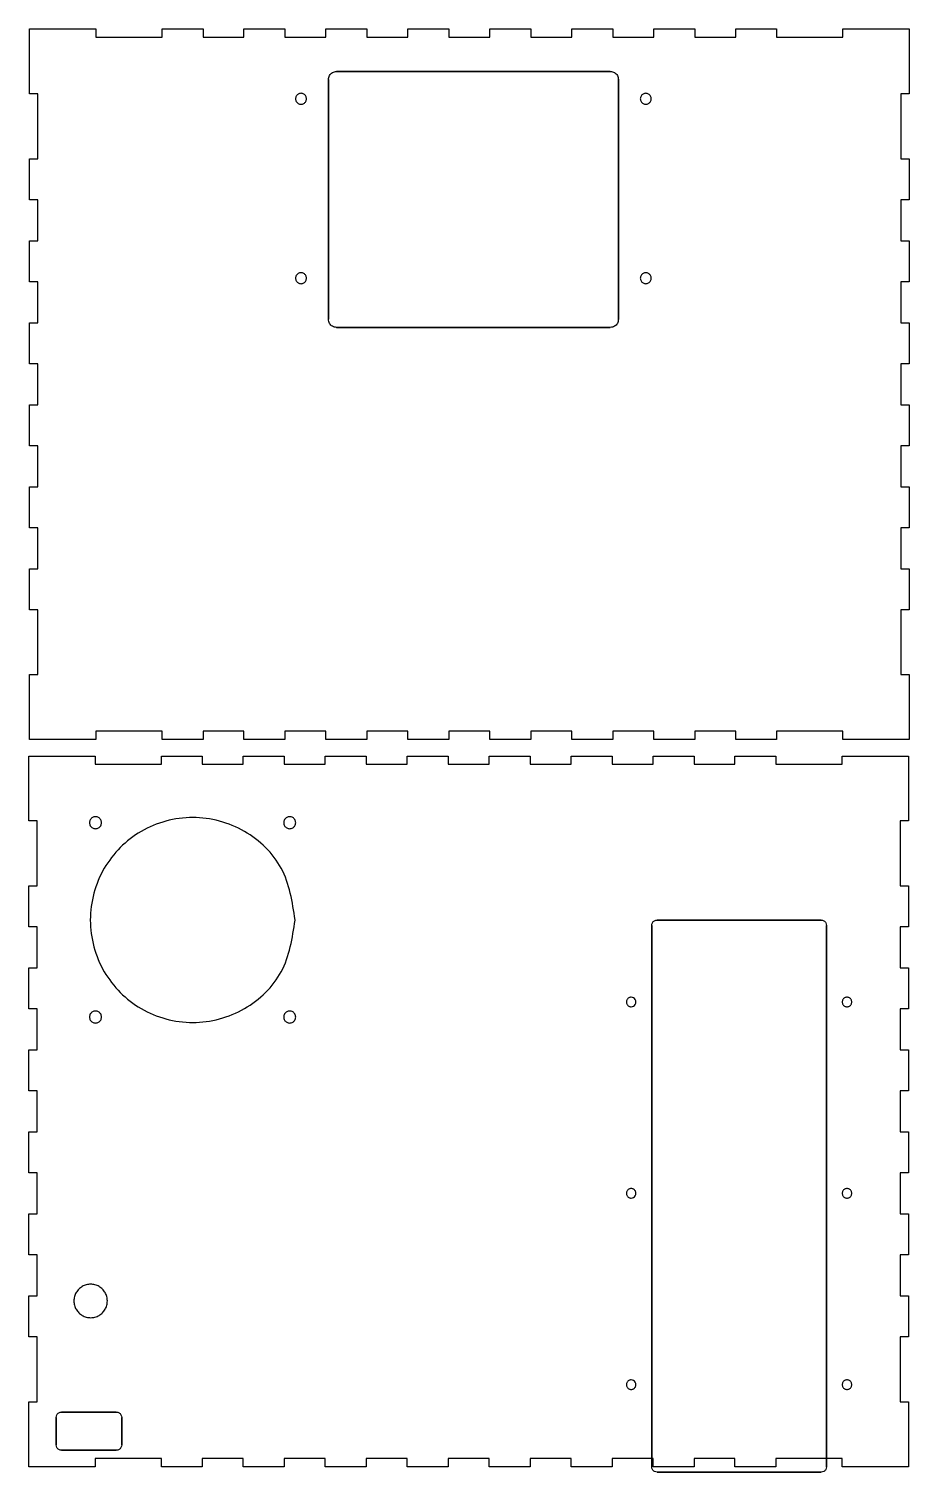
# Model space of a CAD drawing. Extents: x 6 to 329, y 67 to 595.
import ezdxf

# ---------------------------------------------------------------- set-up
doc = ezdxf.new("R2010")
doc.units = 0
doc.layers.get('0').update_dxf_attribs({"linetype": 'CONTINUOUS'})

msp = doc.modelspace()

# ---------------------------------------------------------------- linework, layer by layer
at = {"color": 7}
for points in [[(100.127689, 591.976989), (115.127701, 591.976989), (115.127701, 594.976991), (130.127714, 594.976991), (130.127714, 591.976989), (145.127723, 591.976989), (145.127723, 594.976991), (160.127738, 594.976991), (160.127738, 591.976989), (175.127748, 591.976989), (175.127748, 594.976991), (190.127763, 594.976991), (190.127763, 591.976989), (205.127775, 591.976989), (205.127775, 594.976991), (220.127788, 594.976991), (220.127788, 591.976989), (235.1278, 591.976989), (235.1278, 594.976991), (250.127812, 594.976991), (250.127812, 591.976989), (265.127825, 591.976989), (265.127825, 594.976991), (280.127837, 594.976991), (280.127837, 591.976989), (304.377869, 591.976989), (304.377869, 594.976991), (328.62787, 594.976991), (328.62787, 571.226972), (325.627876, 571.226972), (325.627876, 547.476954), (328.62787, 547.476954), (328.62787, 532.476941), (325.627876, 532.476941), (325.627876, 517.476929), (328.62787, 517.476929), (328.62787, 502.476917), (325.627876, 502.476917), (325.627876, 487.476904), (328.62787, 487.476904), (328.62787, 472.476889), (325.627876, 472.476889), (325.627876, 457.47688), (328.62787, 457.47688), (328.62787, 442.476865), (325.627876, 442.476865), (325.627876, 427.476855), (328.62787, 427.476855), (328.62787, 412.47684), (325.627876, 412.47684), (325.627876, 397.47683), (328.62787, 397.47683), (328.62787, 382.476815), (325.627876, 382.476815), (325.627876, 358.726796), (328.62787, 358.726796), (328.62787, 334.976778), (304.377869, 334.976778), (304.377869, 337.97678), (280.127837, 337.97678), (280.127837, 334.976778), (265.127825, 334.976778), (265.127825, 337.97678), (250.127812, 337.97678), (250.127812, 334.976778), (235.1278, 334.976778), (235.1278, 337.97678), (220.127788, 337.97678), (220.127788, 334.976778), (205.127775, 334.976778), (205.127775, 337.97678), (190.127763, 337.97678), (190.127763, 334.976778), (175.127748, 334.976778), (175.127748, 337.97678), (160.127738, 337.97678), (160.127738, 334.976778), (145.127723, 334.976778), (145.127723, 337.97678), (130.127714, 337.97678), (130.127714, 334.976778), (115.127701, 334.976778), (115.127701, 337.97678), (100.127689, 337.97678), (100.127689, 334.976778), (85.127674, 334.976778), (85.127674, 337.97678), (70.127664, 337.97678), (70.127664, 334.976778), (55.127652, 334.976778), (55.127652, 337.97678), (30.877631, 337.97678), (30.877631, 334.976778), (6.627611, 334.976778), (6.627611, 358.726796), (9.627613, 358.726796), (9.627613, 382.476815), (6.627611, 382.476815), (6.627611, 397.47683), (9.627613, 397.47683), (9.627613, 412.47684), (6.627611, 412.47684), (6.627611, 427.476855), (9.627613, 427.476855), (9.627613, 442.476865), (6.627611, 442.476865), (6.627611, 457.47688), (9.627613, 457.47688), (9.627613, 472.476889), (6.627611, 472.476889), (6.627611, 487.476904), (9.627613, 487.476904), (9.627613, 502.476917), (6.627611, 502.476917), (6.627611, 517.476929), (9.627613, 517.476929), (9.627613, 532.476941), (6.627611, 532.476941), (6.627611, 547.476954), (9.627613, 547.476954), (9.627613, 571.226972), (6.627611, 571.226972), (6.627611, 594.976991), (30.877631, 594.976991), (30.877631, 591.976989), (55.127652, 591.976989), (55.127652, 594.976991), (70.127664, 594.976991), (70.127664, 591.976989), (85.127674, 591.976989), (85.127674, 594.976991), (100.127689, 594.976991), (100.127689, 591.976989)], [(116.017703, 488.746902), (116.017703, 576.396976)], [(119.017706, 579.396979), (219.21779, 579.396979)], [(119.017706, 579.396979), (119.017706, 579.396979)], [(222.217793, 576.396976), (222.217793, 488.746902)], [(108.017697, 569.39697), (108.017697, 569.39697)], [(234.217805, 569.39697), (234.217805, 569.39697)], [(108.017697, 503.74692), (108.017697, 503.74692)], [(234.217805, 503.74692), (234.217805, 503.74692)], [(219.21779, 485.746899), (119.017706, 485.746899)], [(114.87544, 325.952378), (114.87544, 328.952381), (129.875452, 328.952381), (129.875452, 325.952378), (144.875462, 325.952378), (144.875462, 328.952381), (159.875477, 328.952381), (159.875477, 325.952378), (174.875487, 325.952378), (174.875487, 328.952381), (189.875502, 328.952381), (189.875502, 325.952378), (204.875514, 325.952378), (204.875514, 328.952381), (219.875526, 328.952381), (219.875526, 325.952378), (234.875539, 325.952378), (234.875539, 328.952381), (249.875551, 328.952381), (249.875551, 325.952378), (264.875563, 325.952378), (264.875563, 328.952381), (279.875576, 328.952381), (279.875576, 325.952378), (304.125608, 325.952378), (304.125608, 328.952381), (328.375609, 328.952381), (328.375609, 305.202361), (325.375615, 305.202361), (325.375615, 281.452343), (328.375609, 281.452343), (328.375609, 266.452331), (325.375615, 266.452331), (325.375615, 251.452318), (328.375609, 251.452318), (328.375609, 236.452306), (325.375615, 236.452306), (325.375615, 221.452294), (328.375609, 221.452294), (328.375609, 206.452279), (325.375615, 206.452279), (325.375615, 191.452269), (328.375609, 191.452269), (328.375609, 176.452254), (325.375615, 176.452254), (325.375615, 161.452244), (328.375609, 161.452244), (328.375609, 146.452229), (325.375615, 146.452229), (325.375615, 131.45222), (328.375609, 131.45222), (328.375609, 116.452205), (325.375615, 116.452205), (325.375615, 92.702186), (328.375609, 92.702186), (328.375609, 68.952167), (304.125608, 68.952167), (304.125608, 71.952169), (279.875576, 71.952169), (279.875576, 68.952167), (264.875563, 68.952167), (264.875563, 71.952169), (249.875551, 71.952169), (249.875551, 68.952167), (234.875539, 68.952167), (234.875539, 71.952169), (219.875526, 71.952169), (219.875526, 68.952167), (204.875514, 68.952167), (204.875514, 71.952169), (189.875502, 71.952169), (189.875502, 68.952167), (174.875487, 68.952167), (174.875487, 71.952169), (159.875477, 71.952169), (159.875477, 68.952167), (144.875462, 68.952167), (144.875462, 71.952169), (129.875452, 71.952169), (129.875452, 68.952167), (114.87544, 68.952167), (114.87544, 71.952169), (99.875428, 71.952169), (99.875428, 68.952167), (84.875413, 68.952167), (84.875413, 71.952169), (69.875403, 71.952169), (69.875403, 68.952167), (54.875391, 68.952167), (54.875391, 71.952169), (30.62537, 71.952169), (30.62537, 68.952167), (6.375349, 68.952167), (6.375349, 92.702186), (9.375352, 92.702186), (9.375352, 116.452205), (6.375349, 116.452205), (6.375349, 131.45222), (9.375352, 131.45222), (9.375352, 146.452229), (6.375349, 146.452229), (6.375349, 161.452244), (9.375352, 161.452244), (9.375352, 176.452254), (6.375349, 176.452254), (6.375349, 191.452269), (9.375352, 191.452269), (9.375352, 206.452279), (6.375349, 206.452279), (6.375349, 221.452294), (9.375352, 221.452294), (9.375352, 236.452306), (6.375349, 236.452306), (6.375349, 251.452318), (9.375352, 251.452318), (9.375352, 266.452331), (6.375349, 266.452331), (6.375349, 281.452343), (9.375352, 281.452343), (9.375352, 305.202361), (6.375349, 305.202361), (6.375349, 328.952381), (30.62537, 328.952381), (30.62537, 325.952378), (54.875391, 325.952378), (54.875391, 328.952381), (69.875403, 328.952381), (69.875403, 325.952378), (84.875413, 325.952378), (84.875413, 328.952381), (99.875428, 328.952381), (99.875428, 325.952378), (114.87544, 325.952378)], [(32.975371, 304.552361), (32.975371, 304.552361)], [(104.075431, 304.552361), (104.075431, 304.552361)], [(103.875431, 268.952331), (103.875431, 268.952331)], [(234.37554, 68.952173), (234.37554, 266.95233)], [(236.375541, 268.952331), (296.375588, 268.952331)], [(236.375541, 268.952331), (236.375541, 268.952331)], [(298.375584, 266.95233), (298.375584, 68.952173)], [(228.625536, 238.95231), (228.625536, 238.95231)], [(307.625587, 238.95231), (307.625587, 238.95231)], [(32.975371, 233.452301), (32.975371, 233.452301)], [(104.075431, 233.452301), (104.075431, 233.452301)], [(228.625536, 168.952241), (228.625536, 168.952241)], [(307.625587, 168.952241), (307.625587, 168.952241)], [(35.121373, 129.57523), (35.121373, 129.57523)], [(228.625536, 98.952192), (228.625536, 98.952192)], [(307.625587, 98.952192), (307.625587, 98.952192)], [(16.375358, 76.952171), (16.375358, 86.952179)], [(18.37536, 88.952181), (38.375376, 88.952181)], [(18.37536, 88.952181), (18.37536, 88.952181)], [(40.375377, 86.952179), (40.375377, 76.952171)], [(38.375376, 74.952169), (18.37536, 74.952169)], [(296.375588, 66.952171), (236.375541, 66.952171)]]:
    msp.add_lwpolyline(points, close=True, dxfattribs=at)
for points, knots in [([(116.017703, 576.396976), (116.099571, 576.923484), (116.260696, 577.95972), (117.454962, 579.153986), (118.491198, 579.315111), (119.017706, 579.396979)], [0, 0, 0, 0, 1.570489, 3.090927, 4.661415, 4.661415, 4.661415, 4.661415]), ([(219.21779, 579.396979), (219.744298, 579.315111), (220.780534, 579.153986), (221.9748, 577.95972), (222.135925, 576.923484), (222.217793, 576.396976)], [0, 0, 0, 0, 1.570489, 3.090927, 4.661415, 4.661415, 4.661415, 4.661415]), ([(108.017697, 569.39697), (108.004364, 569.221953), (107.977809, 568.873368), (107.767959, 568.385538), (107.448692, 567.966417), (107.029009, 567.645054), (106.541329, 567.442988), (106.017686, 567.373863), (105.494095, 567.442988), (105.006263, 567.645054), (104.587142, 567.966417), (104.265778, 568.385538), (104.063713, 568.873368), (103.994588, 569.39697), (104.063713, 569.920572), (104.265778, 570.408402), (104.587142, 570.827523), (105.006263, 571.148887), (105.494095, 571.350952), (106.017686, 571.420077), (106.541329, 571.350952), (107.029009, 571.148887), (107.448692, 570.827523), (107.767959, 570.408402), (107.977809, 569.920572), (108.004364, 569.571987), (108.017697, 569.39697)], [0, 0, 0, 0, 0.52355, 1.042768, 1.566318, 2.089868, 2.609086, 3.132636, 3.656186, 4.175404, 4.698954, 5.222504, 5.741722, 6.265272, 6.788822, 7.30804, 7.83159, 8.35514, 8.874358, 9.397908, 9.921458, 10.440676, 10.964226, 11.487776, 12.006994, 12.530544, 12.530544, 12.530544, 12.530544]), ([(234.217805, 569.39697), (234.204473, 569.221953), (234.177918, 568.873368), (233.968068, 568.385538), (233.648801, 567.966417), (233.229117, 567.645054), (232.741438, 567.442988), (232.217795, 567.373863), (231.694204, 567.442988), (231.206372, 567.645054), (230.787251, 567.966417), (230.465887, 568.385538), (230.263822, 568.873368), (230.194697, 569.39697), (230.263822, 569.920572), (230.465887, 570.408402), (230.787251, 570.827523), (231.206372, 571.148887), (231.694204, 571.350952), (232.217795, 571.420077), (232.741438, 571.350952), (233.229117, 571.148887), (233.648801, 570.827523), (233.968068, 570.408402), (234.177918, 569.920572), (234.204473, 569.571987), (234.217805, 569.39697)], [0, 0, 0, 0, 0.52355, 1.042768, 1.566318, 2.089868, 2.609086, 3.132636, 3.656186, 4.175404, 4.698954, 5.222504, 5.741722, 6.265272, 6.788822, 7.30804, 7.83159, 8.35514, 8.874358, 9.397908, 9.921458, 10.440676, 10.964226, 11.487776, 12.006994, 12.530544, 12.530544, 12.530544, 12.530544]), ([(108.017697, 503.74692), (108.004364, 503.571903), (107.977809, 503.223318), (107.767959, 502.735488), (107.448692, 502.316367), (107.029009, 501.995003), (106.541329, 501.792937), (106.017686, 501.723813), (105.494095, 501.792937), (105.006263, 501.995003), (104.587142, 502.316367), (104.265778, 502.735488), (104.063713, 503.223318), (103.994588, 503.74692), (104.063713, 504.270521), (104.265778, 504.758351), (104.587142, 505.177472), (105.006263, 505.498836), (105.494095, 505.700902), (106.017686, 505.770027), (106.541329, 505.700902), (107.029009, 505.498836), (107.448692, 505.177472), (107.767959, 504.758351), (107.977809, 504.270522), (108.004364, 503.921936), (108.017697, 503.74692)], [0, 0, 0, 0, 0.52355, 1.042768, 1.566318, 2.089868, 2.609086, 3.132636, 3.656186, 4.175404, 4.698954, 5.222504, 5.741722, 6.265272, 6.788822, 7.30804, 7.83159, 8.35514, 8.874358, 9.397908, 9.921458, 10.440676, 10.964226, 11.487776, 12.006994, 12.530544, 12.530544, 12.530544, 12.530544]), ([(234.217805, 503.74692), (234.204473, 503.571903), (234.177918, 503.223318), (233.968068, 502.735488), (233.648801, 502.316367), (233.229117, 501.995003), (232.741438, 501.792937), (232.217795, 501.723813), (231.694204, 501.792937), (231.206372, 501.995003), (230.787251, 502.316367), (230.465887, 502.735488), (230.263822, 503.223318), (230.194697, 503.74692), (230.263822, 504.270521), (230.465887, 504.758351), (230.787251, 505.177472), (231.206372, 505.498836), (231.694204, 505.700902), (232.217795, 505.770027), (232.741438, 505.700902), (233.229117, 505.498836), (233.648801, 505.177472), (233.968068, 504.758351), (234.177918, 504.270522), (234.204473, 503.921936), (234.217805, 503.74692)], [0, 0, 0, 0, 0.52355, 1.042768, 1.566318, 2.089868, 2.609086, 3.132636, 3.656186, 4.175404, 4.698954, 5.222504, 5.741722, 6.265272, 6.788822, 7.30804, 7.83159, 8.35514, 8.874358, 9.397908, 9.921458, 10.440676, 10.964226, 11.487776, 12.006994, 12.530544, 12.530544, 12.530544, 12.530544]), ([(119.017706, 485.746899), (118.491198, 485.828767), (117.454962, 485.989892), (116.260696, 487.184158), (116.099571, 488.220394), (116.017703, 488.746902)], [0, 0, 0, 0, 1.570489, 3.090927, 4.661415, 4.661415, 4.661415, 4.661415]), ([(222.217793, 488.746902), (222.135925, 488.220394), (221.9748, 487.184158), (220.780534, 485.989892), (219.744298, 485.828767), (219.21779, 485.746899)], [0, 0, 0, 0, 1.570489, 3.090927, 4.661415, 4.661415, 4.661415, 4.661415]), ([(32.975371, 304.552361), (32.960706, 304.359842), (32.931495, 303.976399), (32.70066, 303.439786), (32.349466, 302.978753), (31.887814, 302.625253), (31.351367, 302.40298), (30.77536, 302.326943), (30.19941, 302.40298), (29.662794, 302.625253), (29.201762, 302.978753), (28.848261, 303.439786), (28.625989, 303.976399), (28.549952, 304.552361), (28.625989, 305.128323), (28.848261, 305.664935), (29.201762, 306.125969), (29.662794, 306.479469), (30.19941, 306.701741), (30.77536, 306.777778), (31.351367, 306.701741), (31.887814, 306.479469), (32.349466, 306.125969), (32.70066, 305.664935), (32.931495, 305.128323), (32.960706, 304.744879), (32.975371, 304.552361)], [0, 0, 0, 0, 0.575905, 1.147045, 1.72295, 2.298855, 2.869994, 3.4459, 4.021805, 4.592944, 5.168849, 5.744755, 6.315894, 6.891799, 7.467704, 8.038844, 8.614749, 9.190654, 9.761794, 10.337699, 10.913604, 11.484743, 12.060649, 12.636554, 13.207693, 13.783598, 13.783598, 13.783598, 13.783598]), ([(103.875431, 268.952331), (102.84475, 262.341695), (100.813956, 249.31649), (85.884563, 234.976804), (66.409817, 229.663519), (46.730605, 234.976804), (32.40248, 249.31649), (27.085264, 268.952331), (32.40248, 288.588172), (46.730605, 302.927858), (66.409817, 308.241143), (85.884563, 302.927858), (100.813956, 288.588172), (102.84475, 275.562968), (103.875431, 268.952331)], [0, 0, 0, 0, 19.607234, 38.632924, 58.240158, 77.847392, 96.873082, 116.480316, 136.08755, 155.113239, 174.720473, 194.327708, 213.353397, 232.960632, 232.960632, 232.960632, 232.960632]), ([(104.075431, 304.552361), (104.014964, 304.164537), (103.895824, 303.400392), (103.019967, 302.55913), (101.877449, 302.247417), (100.722935, 302.55913), (99.882352, 303.400392), (99.570409, 304.552361), (99.882352, 305.70433), (100.722935, 306.545591), (101.877449, 306.857304), (103.019967, 306.545591), (103.895824, 305.70433), (104.014964, 304.940185), (104.075431, 304.552361)], [0, 0, 0, 0, 1.150291, 2.266464, 3.416755, 4.567046, 5.68322, 6.833511, 7.983801, 9.099975, 10.250266, 11.400557, 12.51673, 13.667021, 13.667021, 13.667021, 13.667021]), ([(234.37554, 266.95233), (234.430118, 267.303335), (234.537536, 267.994159), (235.333713, 268.790336), (236.024537, 268.897753), (236.375541, 268.952331)], [0, 0, 0, 0, 1.046993, 2.060618, 3.10761, 3.10761, 3.10761, 3.10761]), ([(296.375588, 268.952331), (296.726593, 268.897753), (297.417417, 268.790337), (298.213591, 267.994158), (298.321006, 267.303335), (298.375584, 266.95233)], [0, 0, 0, 0, 1.046993, 2.060615, 3.107607, 3.107607, 3.107607, 3.107607]), ([(228.625536, 238.95231), (228.577382, 238.643834), (228.482502, 238.036033), (227.786605, 237.366543), (227.027953, 237.161258), (226.417442, 237.2427), (225.990516, 237.419349), (225.623805, 237.700585), (225.342605, 238.067304), (225.165799, 238.494158), (225.105314, 238.95231), (225.165799, 239.410461), (225.342605, 239.837315), (225.623805, 240.204034), (225.990516, 240.48527), (226.417442, 240.661919), (227.027953, 240.743361), (227.786605, 240.538076), (228.482502, 239.868586), (228.577382, 239.260785), (228.625536, 238.95231)], [0, 0, 0, 0, 0.915004, 1.802869, 2.717873, 3.175979, 3.630295, 4.088402, 4.546508, 5.000824, 5.458931, 5.917037, 6.371353, 6.82946, 7.287566, 7.741882, 8.199988, 9.114992, 10.002857, 10.917861, 10.917861, 10.917861, 10.917861]), ([(307.625587, 238.95231), (307.613921, 238.79917), (307.590685, 238.494158), (307.407065, 238.067307), (307.127707, 237.700576), (306.760483, 237.419383), (306.333763, 237.242575), (305.875576, 237.182092), (305.417433, 237.242575), (304.990579, 237.419383), (304.623848, 237.700576), (304.342654, 238.067307), (304.165847, 238.494158), (304.105362, 238.95231), (304.165847, 239.410462), (304.342654, 239.837313), (304.623848, 240.204044), (304.990579, 240.485237), (305.417433, 240.662044), (305.875576, 240.722527), (306.333763, 240.662044), (306.760483, 240.485237), (307.127707, 240.204044), (307.407065, 239.837313), (307.590685, 239.410462), (307.613921, 239.105449), (307.625587, 238.95231)], [0, 0, 0, 0, 0.458107, 0.912422, 1.370529, 1.828636, 2.282951, 2.741058, 3.199165, 3.65348, 4.111587, 4.569694, 5.024009, 5.482116, 5.940223, 6.394538, 6.852645, 7.310752, 7.765067, 8.223174, 8.68128, 9.135596, 9.593703, 10.051809, 10.506125, 10.964232, 10.964232, 10.964232, 10.964232]), ([(32.975371, 233.452301), (32.914905, 233.064477), (32.795765, 232.300332), (31.919907, 231.45907), (30.777389, 231.147358), (29.622875, 231.45907), (28.782292, 232.300332), (28.470348, 233.452301), (28.782292, 234.60427), (29.622875, 235.445531), (30.777389, 235.757244), (31.919907, 235.445531), (32.795765, 234.60427), (32.914905, 233.840125), (32.975371, 233.452301)], [0, 0, 0, 0, 1.150291, 2.266464, 3.416755, 4.567046, 5.68322, 6.833511, 7.983801, 9.099975, 10.250266, 11.400557, 12.51673, 13.667021, 13.667021, 13.667021, 13.667021]), ([(104.075431, 233.452301), (104.014964, 233.064477), (103.895824, 232.300332), (103.019967, 231.459071), (101.877449, 231.147358), (100.722935, 231.459071), (99.882352, 232.300332), (99.570409, 233.452301), (99.882352, 234.60427), (100.722935, 235.445531), (101.877449, 235.757244), (103.019967, 235.445531), (103.895824, 234.60427), (104.014964, 233.840125), (104.075431, 233.452301)], [0, 0, 0, 0, 1.150291, 2.266464, 3.416755, 4.567045, 5.683219, 6.833509, 7.9838, 9.099974, 10.250264, 11.400555, 12.516728, 13.667019, 13.667019, 13.667019, 13.667019]), ([(228.625536, 168.952241), (228.577382, 168.643765), (228.482502, 168.035964), (227.786605, 167.366474), (227.027953, 167.161189), (226.417442, 167.242632), (225.990516, 167.41928), (225.623805, 167.700516), (225.342605, 168.067235), (225.165799, 168.494089), (225.105314, 168.952241), (225.165798, 169.410393), (225.342605, 169.837245), (225.623799, 170.203977), (225.99053, 170.48517), (226.417385, 170.661978), (226.875527, 170.722461), (227.333715, 170.661977), (227.760435, 170.485169), (228.127658, 170.203975), (228.407016, 169.837244), (228.590635, 169.410393), (228.61387, 169.105381), (228.625536, 168.952241)], [0, 0, 0, 0, 0.915004, 1.802869, 2.717873, 3.175979, 3.630295, 4.088402, 4.546508, 5.000824, 5.458931, 5.917038, 6.371354, 6.829461, 7.287568, 7.741884, 8.199991, 8.658098, 9.112414, 9.57052, 10.028627, 10.482943, 10.941049, 10.941049, 10.941049, 10.941049]), ([(307.625587, 168.952241), (307.613921, 168.799101), (307.590685, 168.494089), (307.407065, 168.067238), (307.127707, 167.700507), (306.760483, 167.419314), (306.333763, 167.242506), (305.875576, 167.182023), (305.417433, 167.242506), (304.990579, 167.419314), (304.623848, 167.700507), (304.342655, 168.067238), (304.165847, 168.494089), (304.105362, 168.952241), (304.165846, 169.410393), (304.342654, 169.837245), (304.623847, 170.203977), (304.990578, 170.48517), (305.417433, 170.661978), (305.875576, 170.722461), (306.333763, 170.661978), (306.760484, 170.48517), (307.127708, 170.203977), (307.407066, 169.837245), (307.590686, 169.410393), (307.613921, 169.105381), (307.625587, 168.952241)], [0, 0, 0, 0, 0.458107, 0.912422, 1.370529, 1.828636, 2.282951, 2.741058, 3.199165, 3.65348, 4.111587, 4.569694, 5.024009, 5.482116, 5.940223, 6.394539, 6.852646, 7.310753, 7.765069, 8.223177, 8.681284, 9.1356, 9.593707, 10.051814, 10.50613, 10.964237, 10.964237, 10.964237, 10.964237]), ([(35.121373, 129.57523), (35.080556, 129.039416), (34.999259, 127.972223), (34.356801, 126.478732), (33.379366, 125.195592), (32.094505, 124.211737), (30.601473, 123.593113), (28.998342, 123.381487), (27.395367, 123.593113), (25.901868, 124.211737), (24.618731, 125.195593), (23.634875, 126.478732), (23.016252, 127.972223), (22.804626, 129.57523), (23.016252, 131.178238), (23.634875, 132.671728), (24.618731, 133.954868), (25.901868, 134.938723), (27.395367, 135.557347), (28.998342, 135.768973), (30.601473, 135.557348), (32.094505, 134.938724), (33.379366, 133.954868), (34.356801, 132.671729), (34.999259, 131.178238), (35.080556, 130.111044), (35.121373, 129.57523)], [0, 0, 0, 0, 1.602849, 3.192434, 4.795283, 6.398133, 7.987717, 9.590567, 11.193415, 12.783, 14.385849, 15.988698, 17.578283, 19.181132, 20.783981, 22.373566, 23.976415, 25.579264, 27.168849, 28.771698, 30.374547, 31.964132, 33.566981, 35.16983, 36.759415, 38.362264, 38.362264, 38.362264, 38.362264]), ([(228.625536, 98.952192), (228.61387, 98.799052), (228.590635, 98.49404), (228.407016, 98.067188), (228.127658, 97.700457), (227.760435, 97.419263), (227.333715, 97.242455), (226.875527, 97.181971), (226.417385, 97.242455), (225.99053, 97.419262), (225.623799, 97.700456), (225.342605, 98.067188), (225.165798, 98.494039), (225.105314, 98.952192), (225.165799, 99.410343), (225.342605, 99.837197), (225.623805, 100.203917), (225.990516, 100.485152), (226.417442, 100.661801), (227.027953, 100.743243), (227.786605, 100.537958), (228.482502, 99.868468), (228.577382, 99.260667), (228.625536, 98.952192)], [0, 0, 0, 0, 0.458107, 0.912422, 1.370529, 1.828636, 2.282951, 2.741058, 3.199165, 3.653481, 4.111588, 4.569695, 5.024012, 5.482119, 5.940225, 6.394541, 6.852648, 7.310754, 7.76507, 8.223177, 9.13818, 10.026045, 10.941049, 10.941049, 10.941049, 10.941049]), ([(307.625587, 98.952192), (307.613921, 98.799052), (307.590686, 98.494039), (307.407066, 98.067188), (307.127708, 97.700456), (306.760484, 97.419262), (306.333763, 97.242455), (305.875576, 97.181971), (305.417433, 97.242455), (304.990578, 97.419262), (304.623847, 97.700456), (304.342654, 98.067188), (304.165846, 98.494039), (304.105362, 98.952192), (304.165847, 99.410344), (304.342655, 99.837195), (304.623848, 100.203926), (304.990579, 100.485119), (305.417433, 100.661926), (305.875576, 100.722409), (306.333763, 100.661926), (306.760483, 100.485119), (307.127707, 100.203926), (307.407065, 99.837195), (307.590685, 99.410344), (307.613921, 99.105331), (307.625587, 98.952192)], [0, 0, 0, 0, 0.458107, 0.912423, 1.37053, 1.828637, 2.282954, 2.741061, 3.199168, 3.653484, 4.111591, 4.569698, 5.024014, 5.482121, 5.940228, 6.394544, 6.85265, 7.310757, 7.765073, 8.223179, 8.681286, 9.135602, 9.593708, 10.051815, 10.506131, 10.964237, 10.964237, 10.964237, 10.964237]), ([(16.375358, 86.952179), (16.429936, 87.303184), (16.537353, 87.994008), (17.333531, 88.790185), (18.024355, 88.897602), (18.37536, 88.952181)], [0, 0, 0, 0, 1.046993, 2.060618, 3.10761, 3.10761, 3.10761, 3.10761]), ([(38.375376, 88.952181), (38.726381, 88.897602), (39.417205, 88.790186), (40.213382, 87.994008), (40.320799, 87.303184), (40.375377, 86.952179)], [0, 0, 0, 0, 1.046993, 2.060618, 3.107611, 3.107611, 3.107611, 3.107611]), ([(18.37536, 74.952169), (18.024355, 75.006747), (17.333531, 75.114164), (16.537353, 75.910341), (16.429936, 76.601165), (16.375358, 76.952171)], [0, 0, 0, 0, 1.046992, 2.060618, 3.10761, 3.10761, 3.10761, 3.10761]), ([(40.375377, 76.952171), (40.320799, 76.601165), (40.213382, 75.910341), (39.417205, 75.114164), (38.726381, 75.006747), (38.375376, 74.952169)], [0, 0, 0, 0, 1.046993, 2.060618, 3.107611, 3.107611, 3.107611, 3.107611]), ([(236.375541, 66.952171), (236.024537, 67.006749), (235.333713, 67.114167), (234.537536, 67.910343), (234.430118, 68.601167), (234.37554, 68.952173)], [0, 0, 0, 0, 1.046992, 2.060617, 3.10761, 3.10761, 3.10761, 3.10761]), ([(298.375584, 68.952173), (298.321006, 68.601168), (298.213591, 67.910344), (297.417417, 67.114165), (296.726593, 67.006749), (296.375588, 66.952171)], [0, 0, 0, 0, 1.046992, 2.060615, 3.107607, 3.107607, 3.107607, 3.107607])]:
    msp.add_open_spline(points, degree=3, knots=knots, dxfattribs=at)

doc.saveas('drawing.dxf')
